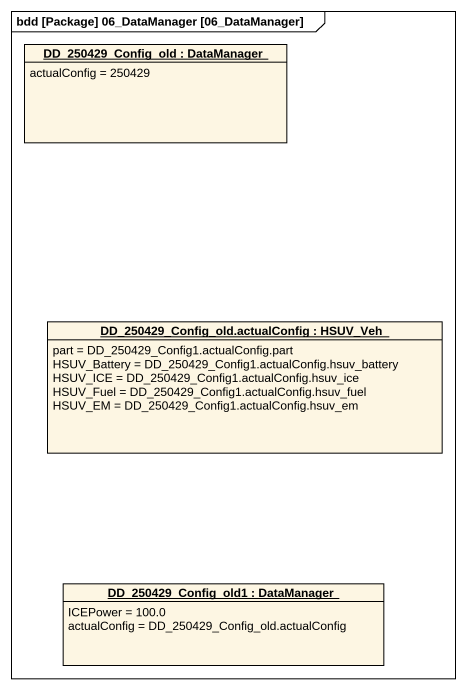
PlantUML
@startuml
mainframe bdd [Package] 06_DataManager [06_DataManager]
hide circle
hide empty members
object "DD_250429_Config_old : DataManager" as DD_250429_Config_old {
  actualConfig = 250429
}
object "DD_250429_Config_old.actualConfig : HSUV_Veh" as DD_250429_Config_old_2 {
  part = DD_250429_Config1.actualConfig.part
  HSUV_Battery = DD_250429_Config1.actualConfig.hsuv_battery
  HSUV_ICE = DD_250429_Config1.actualConfig.hsuv_ice
  HSUV_Fuel = DD_250429_Config1.actualConfig.hsuv_fuel
  HSUV_EM = DD_250429_Config1.actualConfig.hsuv_em
}
object "DD_250429_Config_old1 : DataManager" as DD_250429_Config_old1 {
  ICEPower = 100.0
  actualConfig = DD_250429_Config_old.actualConfig
}
@enduml
